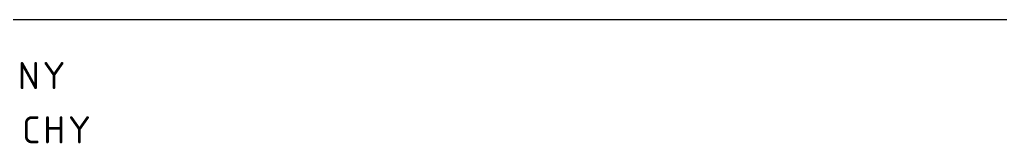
# Model space of a CAD drawing. Extents: x 0 to 254, y -39 to 254.
# Drawn here: x 80.11 to 126.13, y -5.79 to 0 of the extents above; entities that cross this region are included whole.
import ezdxf

# ---------------------------------------------------------------- set-up
doc = ezdxf.new("R2010")
doc.units = 0
doc.layers.add('20', color=31, linetype='CONTINUOUS')
doc.layers.add('25', color=253, linetype='CONTINUOUS')

msp = doc.modelspace()

# ---------------------------------------------------------------- linework, layer by layer
at = {"layer": '20'}
msp.add_line((0, 0), (254, 0), dxfattribs=at)
at = {"layer": '25', "const_width": 0.127}
for points in [[(80.2259, -3.1877), (80.2259, -2.0447)], [(80.2259, -2.0447), (80.8609, -3.1877)], [(80.8609, -3.1877), (80.8609, -2.0447)], [(81.3435, -2.0447), (81.7245, -2.5844)], [(81.7245, -2.5844), (82.1055, -2.0447)], [(81.7245, -3.1877), (81.7245, -2.5844)], [(80.6794, -4.5847), (80.9334, -4.5847)], [(81.4197, -5.7277), (81.4197, -4.5847)], [(82.0547, -4.5847), (82.0547, -5.7277)], [(82.5373, -4.5847), (82.9183, -5.1245)], [(82.9183, -5.1245), (83.2993, -4.5847)], [(80.4254, -5.4737), (80.4254, -4.8387)], [(81.4197, -5.0927), (82.0547, -5.0927)], [(82.9183, -5.7277), (82.9183, -5.1245)], [(80.9334, -5.7277), (80.6794, -5.7277)]]:
    msp.add_lwpolyline(points, dxfattribs=at)
at = {"layer": '25'}
for points, const_width in [([(80.2576, -2.0447, 1), (80.1941, -2.0447)], 0.0635), ([(80.2536, -2.0293, 1), (80.1981, -2.0601)], 0.0635), ([(80.8926, -2.0447, 1), (80.8291, -2.0447)], 0.0635), ([(81.3694, -2.0264, 1), (81.3176, -2.063)], 0.0635), ([(82.1314, -2.063, 1), (82.0796, -2.0264)], 0.0635), ([(81.7562, -2.5844, 1), (81.6927, -2.5844)], 0.0635), ([(81.6986, -2.5661, 1), (81.7504, -2.6028)], 0.0635), ([(81.6986, -2.6028, 1), (81.7504, -2.5661)], 0.0635), ([(80.1941, -3.1877, 1), (80.2576, -3.1877)], 0.0635), ([(80.8291, -3.1877, 1), (80.8926, -3.1877)], 0.0635), ([(80.8331, -3.2031, 1), (80.8886, -3.1723)], 0.0635), ([(81.6927, -3.1877, 1), (81.7562, -3.1877)], 0.0635), ([(80.6794, -4.5847, 0.4142), (80.4254, -4.8387)], 0.127), ([(80.6794, -4.553, 1), (80.6794, -4.6165)], 0.0635), ([(80.6794, -4.6165, 1), (80.6794, -4.553)], 0.0635), ([(80.9334, -4.6165, 1), (80.9334, -4.553)], 0.0635), ([(81.4514, -4.5847, 1), (81.3879, -4.5847)], 0.0635), ([(82.0864, -4.5847, 1), (82.0229, -4.5847)], 0.0635), ([(82.5632, -4.5664, 1), (82.5114, -4.603)], 0.0635), ([(83.3252, -4.603, 1), (83.2734, -4.5664)], 0.0635), ([(80.4571, -4.8387, 1), (80.3936, -4.8387)], 0.0635), ([(80.3936, -4.8387, 1), (80.4571, -4.8387)], 0.0635), ([(81.4197, -5.061, 1), (81.4197, -5.1245)], 0.0635), ([(82.0547, -5.1245, 1), (82.0547, -5.061)], 0.0635), ([(82.95, -5.1245, 1), (82.8865, -5.1245)], 0.0635), ([(80.4254, -5.4737, 0.4142), (80.6794, -5.7277)], 0.127), ([(80.4571, -5.4737, 1), (80.3936, -5.4737)], 0.0635), ([(80.3936, -5.4737, 1), (80.4571, -5.4737)], 0.0635), ([(82.8924, -5.1061, 1), (82.9442, -5.1428)], 0.0635), ([(82.8924, -5.1428, 1), (82.9442, -5.1061)], 0.0635), ([(80.6794, -5.696, 1), (80.6794, -5.7595)], 0.0635), ([(80.6794, -5.7595, 1), (80.6794, -5.696)], 0.0635), ([(80.9334, -5.7595, 1), (80.9334, -5.696)], 0.0635), ([(81.3879, -5.7277, 1), (81.4514, -5.7277)], 0.0635), ([(82.0229, -5.7277, 1), (82.0864, -5.7277)], 0.0635), ([(82.8865, -5.7277, 1), (82.95, -5.7277)], 0.0635)]:
    msp.add_lwpolyline(points, format="xyb", dxfattribs=dict(at, const_width=const_width))

doc.saveas('drawing.dxf')
